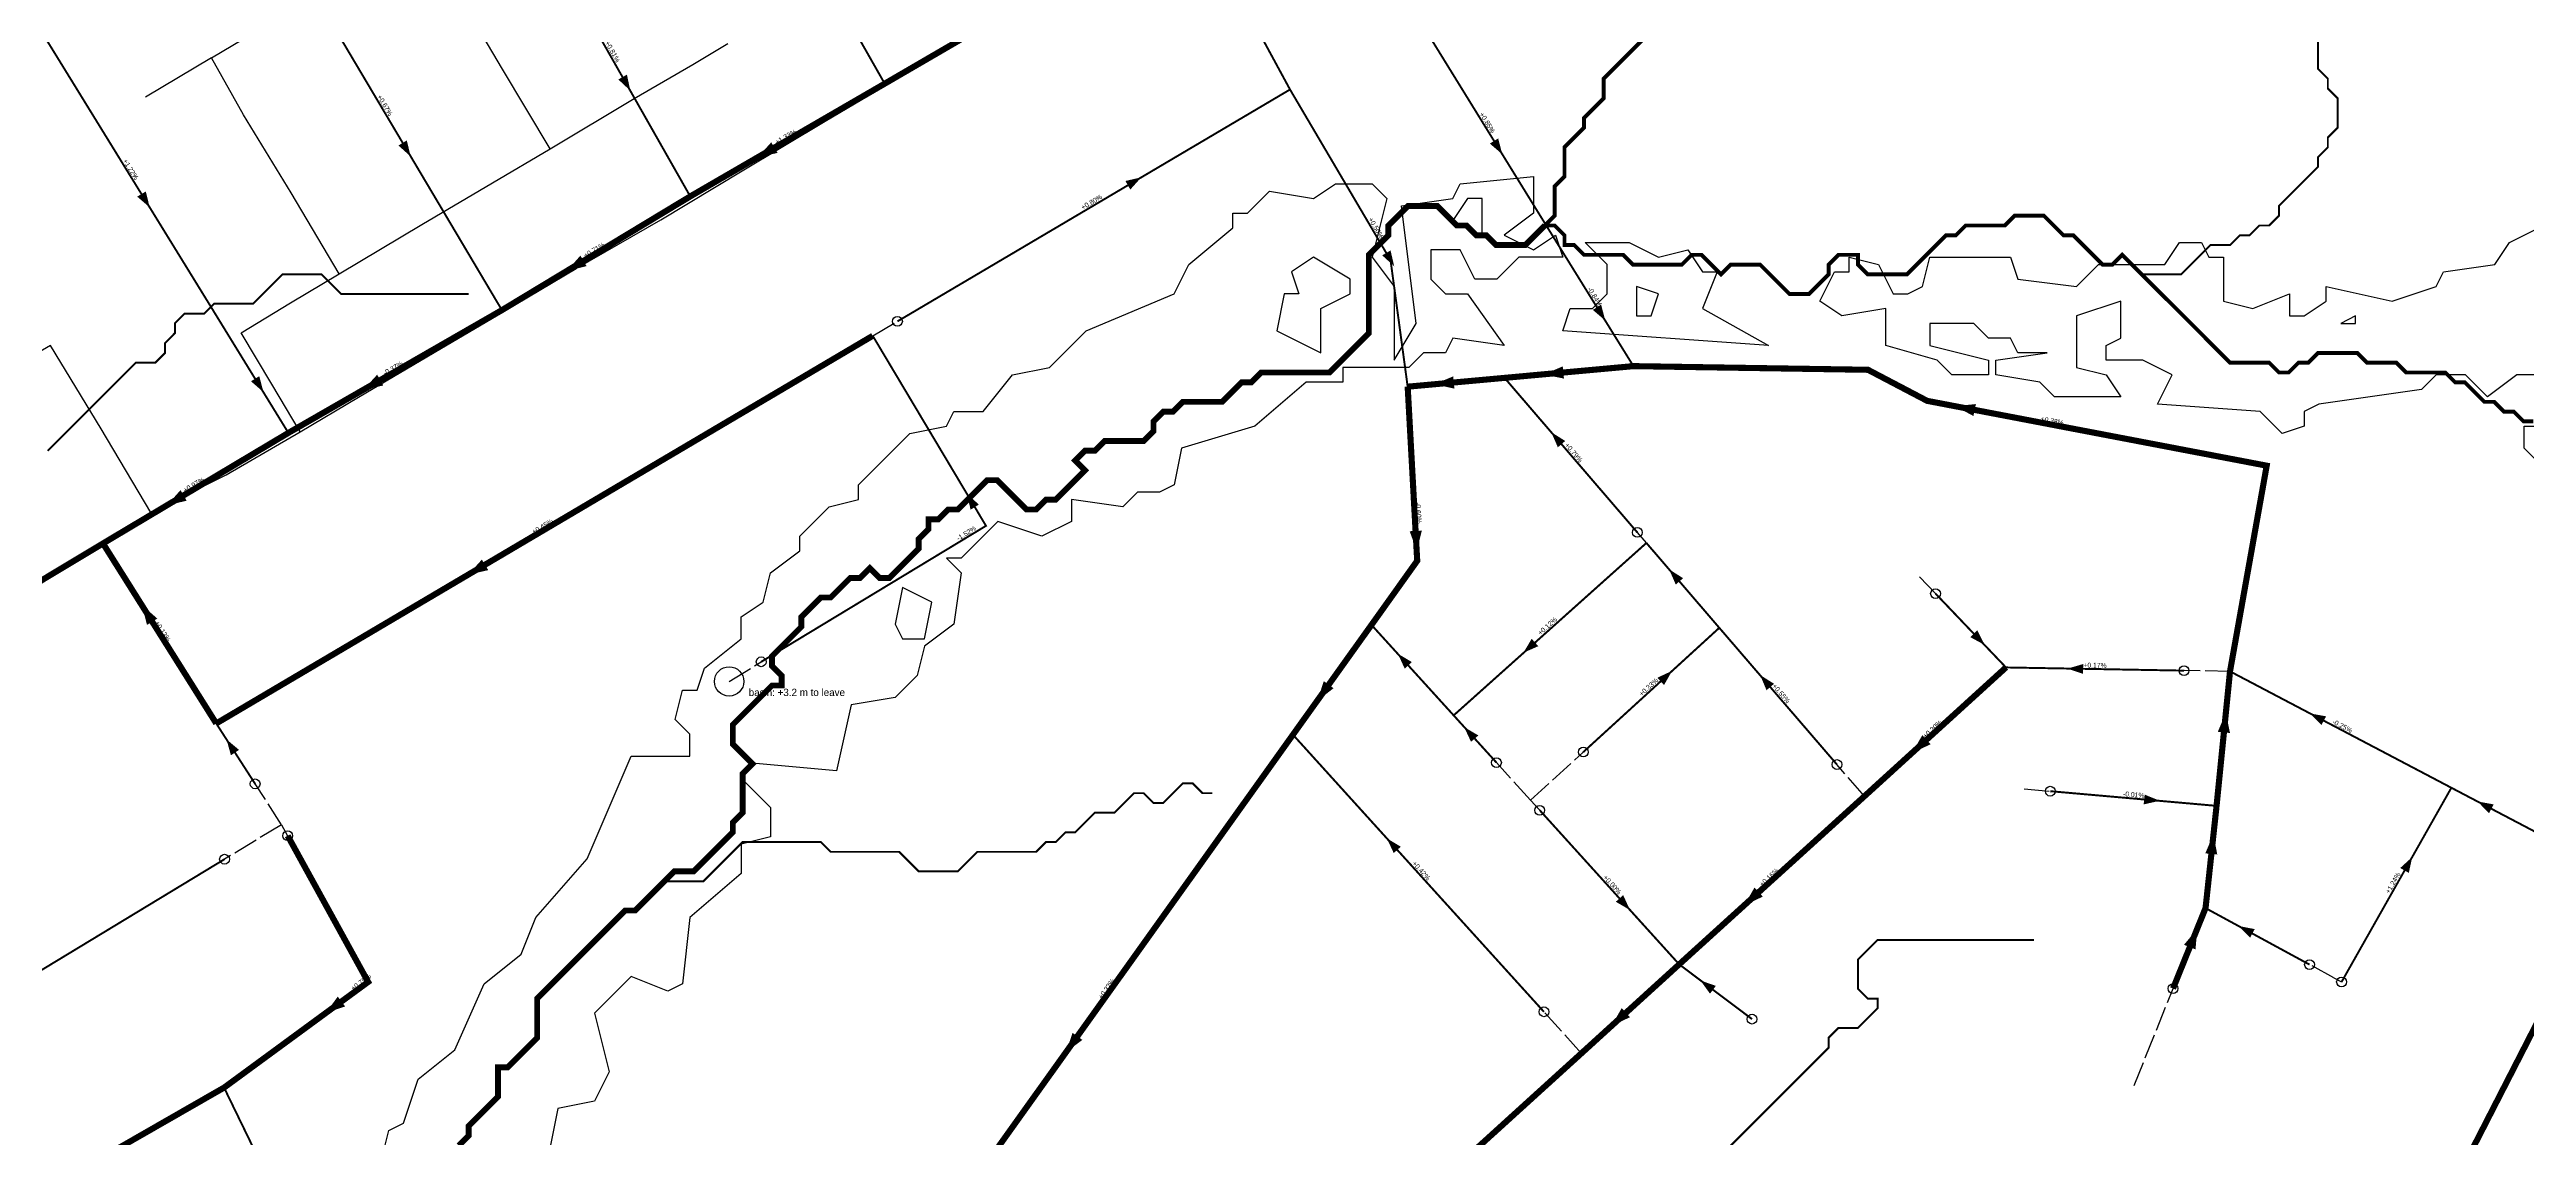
# Model space of a CAD drawing. Header units: metres. Extents: x 442821 to 452274, y 2561971 to 2571293.
# Drawn here: x 445948 to 446961, y 2565603 to 2566048 of the extents above; entities that cross this region are included whole.
import ezdxf
from ezdxf.enums import TextEntityAlignment as Align

# ---------------------------------------------------------------- set-up
doc = ezdxf.new("R2010")
doc.units = ezdxf.units.M
doc.header["$LTSCALE"] = 8
doc.linetypes.add('DASHDOT', pattern=[3.556, 2.54, -0.508, 0, -0.508])
doc.linetypes.add('DASHED', pattern=[1.524, 1.27, -0.254])
for name, color, linetype in [('A_ARROWS', 7, 'Continuous'), ('A_BASINS', 1, 'Continuous'), ('A_BUILT_2006', 252, 'Continuous'), ('A_GRADIENT', 8, 'Continuous'), ('A_HEAD_GAP', 8, 'Continuous'), ('A_HEADS', 8, 'Continuous'), ('A_STREAMS', 5, 'Continuous'), ('A_WADI', 4, 'Continuous')]:
    doc.layers.add(name, color=color, linetype=linetype)

msp = doc.modelspace()

# ---------------------------------------------------------------- linework, layer by layer
at = {"layer": 'A_ARROWS', "color": 1}
for points in [[(446185.5, 2566031.1), (446180.6, 2566035.7), (446184.1, 2566037.7)], [(446095.7, 2566004.2), (446090.7, 2566008.7), (446094.1, 2566010.8)], [(446237.5, 2566003.8), (446243.1, 2566010), (446245.7, 2566005.7)], [(446542, 2566005.1), (446536.9, 2566009.5), (446540.3, 2566011.6)], [(446394.4, 2565995.7), (446389.9, 2565990.7), (446387.9, 2565994.2)], [(445989, 2565983.4), (445983.9, 2565987.8), (445987.4, 2565989.9)], [(446159.5, 2565957.4), (446165.1, 2565963.7), (446167.6, 2565959.4)], [(446497.8, 2565959.3), (446492.9, 2565963.8), (446496.3, 2565965.8)], [(446584.1, 2565937.1), (446579, 2565941.5), (446582.4, 2565943.6)], [(446035.5, 2565907.9), (446030.4, 2565912.3), (446033.8, 2565914.4)], [(446076.3, 2565908.8), (446082, 2565915), (446084.5, 2565910.6)], [(446514.2, 2565911.1), (446521.9, 2565914.3), (446522.4, 2565909.3)], [(446559, 2565915.1), (446566.7, 2565918.4), (446567.2, 2565913.4)], [(446727.2, 2565902.1), (446735.6, 2565903), (446734.6, 2565898.1)], [(446562, 2565891.5), (446567.7, 2565887.9), (446564.7, 2565885.3)], [(445996, 2565861.5), (446001.6, 2565867.8), (446004.1, 2565863.5)], [(446323.1, 2565866.3), (446328, 2565861.9), (446324.6, 2565859.8)], [(446507, 2565843.1), (446504.1, 2565851), (446509.1, 2565851.2)], [(446119.2, 2565833.2), (446124.8, 2565839.4), (446127.4, 2565835.1)], [(446610.2, 2565835.4), (446615.9, 2565831.8), (446612.9, 2565829.2)], [(445985.8, 2565820.8), (445992.1, 2565815.3), (445987.9, 2565812.7)], [(446739.2, 2565804.5), (446733.3, 2565807.7), (446736.2, 2565810.5)], [(446499.3, 2565800.9), (446505, 2565797.5), (446502.1, 2565794.8)], [(446550.6, 2565801.3), (446554, 2565807), (446556.7, 2565804)], [(446466.4, 2565781.7), (446469, 2565789.7), (446473, 2565786.8)], [(446611.4, 2565793.9), (446608.1, 2565788.1), (446605.4, 2565791.1)], [(446647.4, 2565792.2), (446653.1, 2565788.6), (446650, 2565786)], [(446773, 2565794.8), (446779.5, 2565796.7), (446779.4, 2565792.7)], [(446526.4, 2565770.9), (446532.2, 2565767.5), (446529.2, 2565764.9)], [(446837.8, 2565776.7), (446839.5, 2565768.5), (446834.5, 2565769)], [(446872.2, 2565776.5), (446878.8, 2565775.3), (446876.9, 2565771.8)], [(446020.4, 2565765.9), (446025.5, 2565761.6), (446022.2, 2565759.4)], [(446709.5, 2565760.3), (446713.7, 2565767.6), (446717.1, 2565763.9)], [(446810.8, 2565740.8), (446804.2, 2565739.3), (446804.6, 2565743.3)], [(446940.7, 2565740.5), (446947.3, 2565739.3), (446945.4, 2565735.7)], [(446494.8, 2565725.4), (446500.5, 2565722), (446497.6, 2565719.4)], [(446832.7, 2565727), (446834.3, 2565718.8), (446829.4, 2565719.3)], [(446914, 2565717.8), (446912.6, 2565711.3), (446909.1, 2565713.3)], [(446594.2, 2565696.1), (446588.4, 2565699.5), (446591.4, 2565702.2)], [(446640.9, 2565698), (446645.1, 2565705.3), (446648.5, 2565701.6)], [(446826.1, 2565688.4), (446825.4, 2565680), (446820.7, 2565681.9)], [(446843, 2565689.6), (446849.6, 2565688.3), (446847.7, 2565684.8)], [(446060.9, 2565654), (446065.9, 2565660.7), (446068.9, 2565656.7)], [(446623, 2565667.3), (446629.3, 2565665.1), (446626.9, 2565661.9)], [(446586.6, 2565648.7), (446590.8, 2565656), (446594.2, 2565652.3)], [(446363.6, 2565638), (446366.3, 2565645.9), (446370.3, 2565643)]]:
    msp.add_solid(points, dxfattribs=at)
at = {"layer": 'A_BASINS', "color": 1}
msp.add_circle((446225.9, 2565789.6), 6, dxfattribs=at)
at = {"layer": 'A_BUILT_2006', "color": 252}
for points in [[(446133.3, 2566039.9), (446113.1, 2566074.2)], [(446014.2, 2566044.5), (446041.1, 2566060.5)], [(446297.5, 2566037.8), (446331.2, 2566057.8)], [(446014.2, 2566044.5), (445987.3, 2566028.5)], [(446027.4, 2566021.3), (446014.2, 2566044.5)], [(446211, 2566041.9), (446225.4, 2566050.4)], [(446152.7, 2566007.4), (446133.3, 2566039.9)], [(446187.1, 2566027.9), (446211, 2566041.9)], [(446265.2, 2566018.7), (446297.5, 2566037.8)], [(446152.7, 2566007.4), (446187.1, 2566027.9)], [(446046.9, 2565989.3), (446027.4, 2566021.3)], [(446231.2, 2565998.3), (446265.2, 2566018.7)], [(446129.1, 2565993.4), (446152.7, 2566007.4)], [(446100.2, 2565976.4), (446129.1, 2565993.4)], [(446198, 2565978.3), (446231.2, 2565998.3)], [(446066.5, 2565956.3), (446046.9, 2565989.3)], [(446066.5, 2565956.3), (446100.2, 2565976.4)], [(446163.4, 2565958.4), (446198, 2565978.3)], [(446046.5, 2565944.4), (446066.5, 2565956.3)], [(446133.8, 2565940.9), (446163.4, 2565958.4)], [(446026.4, 2565932.1), (446046.5, 2565944.4)], [(446038.9, 2565911.1), (446026.4, 2565932.1)], [(446105.3, 2565924.1), (446133.8, 2565940.9)], [(445948.4, 2565927), (445923.1, 2565912.2)], [(445969.2, 2565892.9), (445948.4, 2565927)], [(446074.3, 2565905.8), (446105.3, 2565924.1)], [(446050.5, 2565891.6), (446038.9, 2565911.1)], [(446050.5, 2565891.6), (446074.3, 2565905.8)], [(445989.5, 2565858.7), (445969.2, 2565892.9)], [(446020.2, 2565874), (446050.5, 2565891.6)], [(445989.5, 2565858.7), (446020.2, 2565874)], [(445956.6, 2565837.8), (445989.5, 2565858.7)], [(445922.6, 2565818.3), (445956.6, 2565837.8)]]:
    msp.add_lwpolyline(points, dxfattribs=at)
at = {"layer": 'A_HEAD_GAP', "color": 8, "linetype": 'DASHED'}
for points in [[(446284.6, 2565930.9), (446294.7, 2565936.8)], [(446600.9, 2565846.2), (446597.2, 2565850.5)], [(446712.6, 2565832.4), (446719.1, 2565825.5)], [(446225.9, 2565789.6), (446239, 2565797.6)], [(446839.5, 2565793.7), (446820.7, 2565794)], [(446553.5, 2565741), (446575.1, 2565760.7)], [(446553.5, 2565741), (446539.6, 2565756.4)], [(446690, 2565742.6), (446678.8, 2565755.6)], [(446042.9, 2565731), (446032.1, 2565747.7)], [(446553.5, 2565741), (446557.3, 2565736.9)], [(446755.4, 2565745.6), (446766, 2565744.7)], [(446042.9, 2565731), (446019.6, 2565716.9)], [(446042.9, 2565731), (446045.4, 2565726.5)], [(446882, 2565668.4), (446872, 2565673.8)], [(446882, 2565668.4), (446885.1, 2565666.7)], [(446800.3, 2565624.4), (446816.2, 2565664)], [(446574.3, 2565637.5), (446559, 2565654.5)]]:
    msp.add_lwpolyline(points, dxfattribs=at)
at = {"layer": 'A_HEADS', "color": 1}
for centre in [(446294.7, 2565936.8), (446597.2, 2565850.5), (446719.1, 2565825.5), (446239, 2565797.6), (446820.7, 2565794), (446575.1, 2565760.7), (446032.1, 2565747.7), (446539.6, 2565756.4), (446678.8, 2565755.6), (446557.3, 2565736.9), (446766, 2565744.7), (446045.4, 2565726.5), (446019.6, 2565716.9), (446872, 2565673.8), (446885.1, 2565666.7), (446816.2, 2565664), (446559, 2565654.5), (446644.1, 2565651.5)]:
    msp.add_circle(centre, 2, dxfattribs=at)
at = {"layer": 'A_SECONDARY_HEADER', "color": 1, "linetype": 'DASHED', "const_width": 2.5}
for points in [[(446414.5, 2566106.7), (446289.5, 2566034)], [(446284.6, 2565930.9), (446016.2, 2565772.4)], [(446595.6, 2565918.5), (446542.9, 2565913.7)], [(446839.5, 2565793.7), (446854.5, 2565877.8), (446715.7, 2565904.3), (446691.5, 2565917), (446595.6, 2565918.5)], [(446016.2, 2565772.4), (445969.9, 2565846)], [(446747.9, 2565795.3), (446690, 2565742.6)], [(446456.4, 2565767.8), (446306.6, 2565558.2)], [(446690, 2565742.6), (446614.3, 2565673.9)], [(446829.5, 2565696.9), (446834, 2565738.7)], [(446816.2, 2565664), (446829.5, 2565696.9)]]:
    msp.add_lwpolyline(points, dxfattribs=at)
at = {"layer": 'A_SECONDARY_HEADER', "color": 1, "const_width": 2.5}
for points in [[(446289.5, 2566034), (446210, 2565987.9)], [(446210, 2565987.9), (446133, 2565941.4)], [(446542.9, 2565913.7), (446503.3, 2565910.1)], [(446045.7, 2565891.2), (445969.9, 2565846)], [(445969.9, 2565846), (445899.7, 2565803.8)], [(446488.5, 2565812.7), (446456.4, 2565767.8)], [(446045.4, 2565726.5), (446078.3, 2565666.7), (446019.4, 2565623.5)], [(446614.3, 2565673.9), (446574.3, 2565637.5)], [(446574.3, 2565637.5), (446453.6, 2565527.9)], [(446019.4, 2565623.5), (445841.2, 2565521.3)]]:
    msp.add_lwpolyline(points, dxfattribs=at)
at = {"layer": 'A_SECONDARY_HEADER', "color": 1, "linetype": 'DASHDOT', "const_width": 2.5}
for points in [[(446133, 2565941.4), (446045.7, 2565891.2)], [(446503.3, 2565910.1), (446507.2, 2565838.9), (446488.5, 2565812.7)], [(446834, 2565738.7), (446839.5, 2565793.7)], [(446996.4, 2565711.2), (446798.6, 2565325.2)]]:
    msp.add_lwpolyline(points, dxfattribs=at)
at = {"layer": 'A_SECONDARY_MAIN', "color": 1, "linetype": 'DASHED', "const_width": 0.8}
for points in [[(446234.6, 2566130.6), (446289.5, 2566034)], [(446455.2, 2566031.6), (446496.3, 2565961.8), (446503.3, 2565910.1)], [(446600.9, 2565846.2), (446522.1, 2565775.7)], [(446630.7, 2565811.5), (446600.9, 2565846.2)], [(446522.1, 2565775.7), (446488.5, 2565812.7)], [(446766, 2565744.7), (446834, 2565738.7)]]:
    msp.add_lwpolyline(points, dxfattribs=at)
at = {"layer": 'A_SECONDARY_MAIN', "color": 1, "const_width": 0.8}
for points in [[(446034.7, 2566107.1), (446133, 2565941.4)], [(446143.7, 2566104.7), (446210, 2565987.9)], [(445945.1, 2566054.7), (446014.8, 2565941.5)], [(446507.5, 2566061), (446561.5, 2565973.5)], [(446539.6, 2565756.4), (446522.1, 2565775.7)], [(446872, 2565673.8), (446829.5, 2565696.9)]]:
    msp.add_lwpolyline(points, dxfattribs=at)
at = {"layer": 'A_SECONDARY_MAIN', "color": 1, "linetype": 'DASHDOT', "const_width": 0.8}
for points in [[(446561.5, 2565973.5), (446595.6, 2565918.5)], [(446014.8, 2565941.5), (446045.7, 2565891.2)], [(446239, 2565797.6), (446330.9, 2565853.2), (446284.6, 2565930.9)], [(446719.1, 2565825.5), (446747.9, 2565795.3)], [(446930, 2565746.1), (446839.5, 2565793.7)], [(446644.1, 2565651.5), (446614.3, 2565673.9)], [(446094.7, 2565551.8), (446038.2, 2565584.8), (446019.4, 2565623.5)]]:
    msp.add_lwpolyline(points, dxfattribs=at)
at = {"layer": 'A_SECONDARY_MAIN_BRANCH', "color": 1, "const_width": 0.8}
for points in [[(446427, 2566083.6), (446455.2, 2566031.6)], [(446294.7, 2565936.8), (446455.2, 2566031.6)], [(446597.2, 2565850.5), (446542.9, 2565913.7)], [(446678.8, 2565755.6), (446630.7, 2565811.5)], [(446032.1, 2565747.7), (446016.2, 2565772.4)], [(446885.1, 2565666.7), (446930, 2565746.1)], [(446965.6, 2565727.4), (446930, 2565746.1)], [(446019.6, 2565716.9), (445868.1, 2565625.1), (445824.5, 2565612.3)]]:
    msp.add_lwpolyline(points, dxfattribs=at)
at = {"layer": 'A_SECONDARY_MAIN_BRANCH', "color": 1, "linetype": 'DASHED', "const_width": 0.8}
for points in [[(446575.1, 2565760.7), (446630.7, 2565811.5)], [(446820.7, 2565794), (446747.9, 2565795.3)], [(446559, 2565654.5), (446456.4, 2565767.8)], [(446557.3, 2565736.9), (446614.3, 2565673.9)]]:
    msp.add_lwpolyline(points, dxfattribs=at)
at = {"layer": 'A_STREAMS', "color": 5}
for points, const_width in [([(446599.4, 2566052), (446595.4, 2566048), (446591.4, 2566044), (446587.4, 2566040), (446583.4, 2566036), (446583.4, 2566032), (446583.4, 2566028), (446579.4, 2566024), (446575.4, 2566020), (446575.4, 2566016), (446571.4, 2566012), (446567.4, 2566008), (446567.4, 2566004), (446567.4, 2566000), (446567.4, 2565996), (446563.4, 2565992), (446563.4, 2565988), (446563.4, 2565984), (446563.4, 2565980), (446559.4, 2565976)], 1.6), ([(446875.5, 2566052), (446875.5, 2566048), (446875.5, 2566044), (446875.5, 2566040), (446879.5, 2566036), (446879.5, 2566032), (446883.5, 2566028), (446883.5, 2566024), (446883.5, 2566020), (446883.5, 2566016), (446879.5, 2566012), (446879.5, 2566008), (446875.5, 2566004), (446875.5, 2566000), (446871.5, 2565996), (446867.5, 2565992), (446863.5, 2565988), (446859.5, 2565984), (446859.5, 2565980), (446855.5, 2565976), (446851.5, 2565976), (446847.5, 2565972), (446843.5, 2565972), (446839.5, 2565968), (446835.5, 2565968), (446831.5, 2565968), (446827.5, 2565964), (446823.5, 2565960), (446819.5, 2565956), (446815.5, 2565956), (446811.4, 2565956), (446807.4, 2565956), (446803.4, 2565956)], 0.8), ([(446559.4, 2565976), (446555.4, 2565972), (446551.4, 2565968), (446547.4, 2565968), (446543.4, 2565968), (446539.4, 2565968), (446535.4, 2565972), (446531.4, 2565972), (446527.4, 2565976), (446523.4, 2565976), (446519.4, 2565980), (446515.4, 2565984), (446511.4, 2565984), (446507.4, 2565984), (446503.4, 2565984), (446499.4, 2565980), (446495.4, 2565976), (446495.4, 2565972), (446491.4, 2565968), (446487.4, 2565964), (446487.4, 2565960), (446487.4, 2565956), (446487.4, 2565952), (446487.4, 2565948), (446487.4, 2565944), (446487.4, 2565940), (446487.4, 2565936), (446487.4, 2565932), (446483.4, 2565927.9), (446479.4, 2565923.9), (446475.4, 2565919.9), (446471.4, 2565915.9), (446467.4, 2565915.9), (446463.4, 2565915.9), (446459.4, 2565915.9), (446455.4, 2565915.9), (446451.4, 2565915.9), (446447.4, 2565915.9), (446443.4, 2565915.9), (446439.4, 2565911.9), (446435.4, 2565911.9), (446431.4, 2565907.9), (446427.4, 2565903.9), (446423.4, 2565903.9), (446419.4, 2565903.9), (446415.4, 2565903.9), (446411.4, 2565903.9), (446407.4, 2565899.9), (446403.4, 2565899.9), (446399.4, 2565895.9), (446399.4, 2565891.9), (446395.4, 2565887.9), (446391.4, 2565887.9), (446387.4, 2565887.9), (446383.4, 2565887.9), (446379.4, 2565887.9), (446375.4, 2565883.9), (446371.4, 2565883.9), (446367.4, 2565879.9), (446371.4, 2565875.9), (446367.4, 2565871.9), (446363.4, 2565867.9), (446359.4, 2565863.9), (446355.4, 2565863.9), (446351.4, 2565859.9), (446347.4, 2565859.9), (446343.4, 2565863.9), (446339.4, 2565867.9), (446335.4, 2565871.9), (446331.4, 2565871.9), (446327.4, 2565867.9), (446323.4, 2565863.9), (446319.4, 2565859.9), (446315.4, 2565859.9), (446311.4, 2565855.9), (446307.4, 2565855.9), (446307.4, 2565851.9), (446303.4, 2565847.9), (446303.4, 2565843.9), (446299.4, 2565839.9), (446295.4, 2565835.9), (446291.4, 2565831.9), (446287.4, 2565831.9), (446283.4, 2565835.9), (446279.4, 2565831.9), (446275.4, 2565831.9), (446271.4, 2565827.9), (446267.4, 2565823.9), (446263.4, 2565823.9), (446259.4, 2565819.9), (446255.4, 2565815.9), (446255.4, 2565811.9), (446251.4, 2565807.9), (446247.4, 2565803.9), (446243.4, 2565799.9), (446243.4, 2565795.9), (446247.4, 2565791.9), (446247.4, 2565787.9), (446243.4, 2565787.9), (446239.4, 2565783.9), (446235.4, 2565779.9), (446231.4, 2565775.9), (446227.4, 2565771.9), (446227.4, 2565767.9), (446227.4, 2565763.9), (446231.4, 2565759.9), (446235.4, 2565755.9), (446231.4, 2565751.9), (446231.4, 2565747.9), (446231.4, 2565743.9), (446231.4, 2565739.9), (446231.4, 2565735.9), (446227.4, 2565731.9), (446227.4, 2565727.9), (446223.4, 2565723.9), (446219.4, 2565719.9), (446215.4, 2565715.9), (446211.4, 2565711.9), (446207.4, 2565711.9), (446203.4, 2565711.9), (446199.4, 2565707.9)], 2.4), ([(446803.4, 2565956), (446799.4, 2565960), (446795.4, 2565964), (446791.4, 2565960), (446787.4, 2565960), (446783.4, 2565964), (446779.4, 2565968), (446775.4, 2565972), (446771.4, 2565972), (446767.4, 2565976), (446763.4, 2565980), (446759.4, 2565980), (446755.4, 2565980), (446751.4, 2565980), (446747.4, 2565976), (446743.4, 2565976), (446739.4, 2565976), (446735.4, 2565976), (446731.4, 2565976), (446727.4, 2565972), (446723.4, 2565972), (446719.4, 2565968), (446715.4, 2565964), (446711.4, 2565960), (446707.4, 2565956), (446703.4, 2565956), (446699.4, 2565956), (446695.4, 2565956), (446691.4, 2565956), (446687.4, 2565960), (446687.4, 2565964), (446683.4, 2565964), (446679.4, 2565964), (446675.4, 2565960), (446675.4, 2565956), (446671.4, 2565952), (446667.4, 2565948), (446663.4, 2565948), (446659.4, 2565948), (446655.4, 2565952), (446651.4, 2565956), (446647.4, 2565960), (446643.4, 2565960), (446639.4, 2565960), (446635.4, 2565960), (446631.4, 2565956), (446627.4, 2565960), (446623.4, 2565964), (446619.4, 2565964), (446615.4, 2565960), (446611.4, 2565960), (446607.4, 2565960), (446603.4, 2565960), (446599.4, 2565960), (446595.4, 2565960), (446591.4, 2565964), (446587.4, 2565964), (446583.4, 2565964), (446579.4, 2565964), (446575.4, 2565964), (446571.4, 2565968), (446567.4, 2565968), (446567.4, 2565972), (446563.4, 2565976), (446559.4, 2565976)], 1.6), ([(446119.4, 2565948), (446115.4, 2565948), (446111.4, 2565948), (446107.4, 2565948), (446103.4, 2565948), (446099.4, 2565948), (446095.4, 2565948), (446091.4, 2565948), (446087.3, 2565948), (446083.3, 2565948), (446079.3, 2565948), (446075.3, 2565948), (446071.3, 2565948), (446067.3, 2565948), (446063.3, 2565952), (446059.3, 2565956), (446055.3, 2565956), (446051.3, 2565956), (446047.3, 2565956), (446043.3, 2565956), (446039.3, 2565952), (446035.3, 2565948), (446031.3, 2565944), (446027.3, 2565944), (446023.3, 2565944), (446019.3, 2565944), (446015.3, 2565944), (446011.3, 2565940), (446007.3, 2565940), (446003.3, 2565940), (445999.3, 2565936), (445999.3, 2565932), (445995.3, 2565927.9), (445995.3, 2565923.9), (445991.3, 2565919.9), (445987.3, 2565919.9), (445983.3, 2565919.9), (445979.3, 2565915.9), (445975.3, 2565911.9), (445971.3, 2565907.9), (445967.3, 2565903.9), (445963.3, 2565899.9), (445959.3, 2565895.9), (445955.3, 2565891.9), (445951.3, 2565887.9), (445947.3, 2565883.9)], 0.8), ([(446963.5, 2565895.9), (446959.5, 2565895.9), (446955.5, 2565899.9), (446951.5, 2565899.9), (446947.5, 2565903.9), (446943.5, 2565903.9), (446939.5, 2565907.9), (446935.5, 2565911.9), (446931.5, 2565911.9), (446927.5, 2565915.9), (446923.5, 2565915.9), (446919.5, 2565915.9), (446915.5, 2565915.9), (446911.5, 2565915.9), (446907.5, 2565919.9), (446903.5, 2565919.9), (446899.5, 2565919.9), (446895.5, 2565919.9), (446891.5, 2565923.9), (446887.5, 2565923.9), (446883.5, 2565923.9), (446879.5, 2565923.9), (446875.5, 2565923.9), (446871.5, 2565919.9), (446867.5, 2565919.9), (446863.5, 2565915.9), (446859.5, 2565915.9), (446855.5, 2565919.9), (446851.5, 2565919.9), (446847.5, 2565919.9), (446843.5, 2565919.9), (446839.5, 2565919.9), (446835.5, 2565923.9), (446831.5, 2565927.9), (446827.5, 2565932), (446823.5, 2565936), (446819.5, 2565940), (446815.5, 2565944), (446811.4, 2565948), (446807.4, 2565952), (446803.4, 2565956)], 1.6), ([(446423.4, 2565743.9), (446419.4, 2565743.9), (446415.4, 2565747.9), (446411.4, 2565747.9), (446407.4, 2565743.9), (446403.4, 2565739.9), (446399.4, 2565739.9), (446395.4, 2565743.9), (446391.4, 2565743.9), (446387.4, 2565739.9), (446383.4, 2565735.9), (446379.4, 2565735.9), (446375.4, 2565735.9), (446371.4, 2565731.9), (446367.4, 2565727.9), (446363.4, 2565727.9), (446359.4, 2565723.9), (446355.4, 2565723.9), (446351.4, 2565719.9), (446347.4, 2565719.9), (446343.4, 2565719.9), (446339.4, 2565719.9), (446335.4, 2565719.9), (446331.4, 2565719.9), (446327.4, 2565719.9), (446323.4, 2565715.9), (446319.4, 2565711.9), (446315.4, 2565711.9), (446311.4, 2565711.9), (446307.4, 2565711.9), (446303.4, 2565711.9), (446299.4, 2565715.9), (446295.4, 2565719.9), (446291.4, 2565719.9), (446287.4, 2565719.9), (446283.4, 2565719.9), (446279.4, 2565719.9), (446275.4, 2565719.9), (446271.4, 2565719.9), (446267.4, 2565719.9), (446263.4, 2565723.9), (446259.4, 2565723.9), (446255.4, 2565723.9), (446251.4, 2565723.9), (446247.4, 2565723.9), (446243.4, 2565723.9), (446239.4, 2565723.9), (446235.4, 2565723.9), (446231.4, 2565723.9), (446227.4, 2565719.9), (446223.4, 2565715.9), (446219.4, 2565711.9), (446215.4, 2565707.9), (446211.4, 2565707.9), (446207.4, 2565707.9), (446203.4, 2565707.9), (446199.4, 2565707.9)], 0.8), ([(446199.4, 2565707.9), (446195.4, 2565703.9), (446191.4, 2565699.9), (446187.4, 2565695.9), (446183.4, 2565695.9), (446179.4, 2565691.9), (446175.4, 2565687.9), (446171.4, 2565683.9), (446167.4, 2565679.9), (446163.4, 2565675.9), (446159.4, 2565671.9), (446155.4, 2565667.9), (446151.4, 2565663.9), (446147.4, 2565659.9), (446147.4, 2565655.9), (446147.4, 2565651.9), (446147.4, 2565647.9), (446147.4, 2565643.9), (446143.4, 2565639.8), (446139.4, 2565635.8), (446135.4, 2565631.8), (446131.4, 2565631.8), (446131.4, 2565627.8), (446131.4, 2565623.8), (446131.4, 2565619.8), (446127.4, 2565615.8), (446123.4, 2565611.8), (446119.4, 2565607.8), (446119.4, 2565603.8), (446115.4, 2565599.8)], 2.4), ([(446759.4, 2565683.9), (446755.4, 2565683.9), (446751.4, 2565683.9), (446747.4, 2565683.9), (446743.4, 2565683.9), (446739.4, 2565683.9), (446735.4, 2565683.9), (446731.4, 2565683.9), (446727.4, 2565683.9), (446723.4, 2565683.9), (446719.4, 2565683.9), (446715.4, 2565683.9), (446711.4, 2565683.9), (446707.4, 2565683.9), (446703.4, 2565683.9), (446699.4, 2565683.9), (446695.4, 2565683.9), (446691.4, 2565679.9), (446687.4, 2565675.9), (446687.4, 2565671.9), (446687.4, 2565667.9), (446687.4, 2565663.9), (446691.4, 2565659.9), (446695.4, 2565659.9), (446695.4, 2565655.9), (446691.4, 2565651.9), (446687.4, 2565647.9), (446683.4, 2565647.9), (446679.4, 2565647.9), (446675.4, 2565643.9), (446675.4, 2565639.8), (446671.4, 2565635.8), (446667.4, 2565631.8), (446663.4, 2565627.8), (446659.4, 2565623.8), (446655.4, 2565619.8), (446651.4, 2565615.8), (446647.4, 2565611.8), (446643.4, 2565607.8), (446639.4, 2565603.8), (446635.4, 2565599.8)], 0.8)]:
    msp.add_lwpolyline(points, dxfattribs=dict(at, const_width=const_width))
at = {"layer": 'A_WADI', "color": 4}
for points in [[(446080.8, 2565582), (446086.8, 2565606), (446092.8, 2565609), (446098.8, 2565627), (446113.8, 2565639), (446125.8, 2565666), (446140.8, 2565678), (446146.8, 2565693), (446167.8, 2565717), (446185.8, 2565759), (446209.8, 2565759), (446209.8, 2565768), (446203.8, 2565774), (446206.8, 2565786), (446212.8, 2565786), (446215.8, 2565795), (446230.8, 2565807), (446230.8, 2565816), (446239.8, 2565822), (446242.8, 2565834), (446254.8, 2565843), (446254.8, 2565849), (446266.8, 2565861), (446278.8, 2565864), (446278.8, 2565870), (446299.8, 2565891), (446314.8, 2565894), (446317.8, 2565900), (446329.8, 2565900), (446341.8, 2565915), (446356.8, 2565918), (446371.8, 2565933), (446407.8, 2565948), (446413.8, 2565960), (446431.8, 2565975), (446431.8, 2565981), (446437.8, 2565981), (446446.8, 2565990), (446464.8, 2565987), (446473.8, 2565993), (446488.8, 2565993), (446494.8, 2565987), (446488.8, 2565963), (446497.8, 2565951), (446497.8, 2565921), (446506.8, 2565936), (446500.8, 2565984), (446521.8, 2565987), (446524.8, 2565993), (446554.8, 2565996), (446554.8, 2565981), (446554.8, 2565981), (446542.8, 2565972), (446554.8, 2565966), (446563.8, 2565972), (446566.8, 2565963), (446548.8, 2565963), (446539.8, 2565954), (446530.8, 2565954), (446524.8, 2565966), (446512.8, 2565966), (446512.8, 2565954), (446518.8, 2565948), (446527.8, 2565948), (446542.8, 2565927), (446521.8, 2565930), (446518.8, 2565924), (446509.8, 2565924), (446503.8, 2565918), (446476.8, 2565918), (446476.8, 2565912), (446461.8, 2565912), (446440.8, 2565894), (446410.8, 2565885), (446407.8, 2565870), (446401.8, 2565867), (446392.8, 2565867), (446386.8, 2565861), (446365.8, 2565864), (446365.8, 2565855), (446353.8, 2565849), (446335.8, 2565855), (446320.8, 2565840), (446314.8, 2565840), (446320.8, 2565834), (446317.8, 2565813), (446305.8, 2565804), (446302.8, 2565792), (446293.8, 2565783), (446275.8, 2565780), (446269.8, 2565753), (446236.8, 2565756), (446230.8, 2565750), (446242.8, 2565738), (446242.8, 2565726), (446230.8, 2565723), (446230.8, 2565711), (446209.8, 2565693), (446206.8, 2565666), (446200.8, 2565663), (446185.8, 2565669), (446170.8, 2565654), (446176.8, 2565630), (446170.8, 2565618), (446155.8, 2565615), (446152.8, 2565600)], [(446971.8, 2565915), (446956.8, 2565915), (446944.8, 2565906), (446935.8, 2565915), (446923.8, 2565915), (446917.8, 2565909), (446875.8, 2565903), (446869.8, 2565900), (446869.8, 2565894), (446860.8, 2565891), (446851.8, 2565900), (446809.8, 2565903), (446815.8, 2565915), (446803.8, 2565921), (446788.8, 2565921), (446788.8, 2565927), (446794.8, 2565930), (446794.8, 2565945), (446776.8, 2565939), (446776.8, 2565918), (446788.8, 2565915), (446794.8, 2565906), (446767.8, 2565906), (446761.8, 2565912), (446743.8, 2565915), (446743.8, 2565921), (446764.8, 2565924), (446752.8, 2565924), (446749.8, 2565930), (446740.8, 2565930), (446734.8, 2565936), (446716.8, 2565936), (446716.8, 2565927), (446740.8, 2565921), (446740.8, 2565915), (446725.8, 2565915), (446719.8, 2565921), (446698.8, 2565927), (446698.8, 2565942), (446680.8, 2565939), (446671.8, 2565945), (446677.8, 2565957), (446683.8, 2565957), (446683.8, 2565963), (446695.8, 2565960), (446701.8, 2565948), (446707.8, 2565948), (446713.8, 2565951), (446716.8, 2565963), (446749.8, 2565963), (446752.8, 2565954), (446776.8, 2565951), (446785.8, 2565960), (446812.8, 2565960), (446818.8, 2565969), (446827.8, 2565969), (446830.8, 2565963), (446836.8, 2565963), (446836.8, 2565945), (446848.8, 2565942), (446863.8, 2565948), (446863.8, 2565939), (446869.8, 2565939), (446878.8, 2565945), (446878.8, 2565951), (446905.8, 2565945), (446923.8, 2565951), (446926.8, 2565957), (446947.8, 2565960), (446953.8, 2565969), (446965.8, 2565975)], [(446968.8, 2565876), (446959.8, 2565885), (446959.8, 2565894), (446974.8, 2565894)]]:
    msp.add_lwpolyline(points, dxfattribs=at)
for points in [[(446521.8, 2565978), (446533.8, 2565972), (446533.8, 2565987), (446527.8, 2565987), (446521.8, 2565978)], [(446455.8, 2565957), (446458.8, 2565948), (446452.8, 2565948), (446449.8, 2565933), (446467.8, 2565924), (446467.8, 2565942), (446479.8, 2565948), (446479.8, 2565954), (446464.8, 2565963), (446455.8, 2565957)], [(446593.8, 2565969), (446605.8, 2565963), (446617.8, 2565966), (446623.8, 2565957), (446629.8, 2565957), (446623.8, 2565942), (446650.8, 2565927), (446566.8, 2565933), (446569.8, 2565942), (446578.8, 2565942), (446584.8, 2565948), (446584.8, 2565960), (446575.8, 2565969), (446593.8, 2565969)], [(446596.8, 2565939), (446602.8, 2565939), (446605.8, 2565948), (446596.8, 2565951), (446596.8, 2565939)], [(446890.8, 2565936), (446890.8, 2565939), (446884.8, 2565936), (446890.8, 2565936)], [(446293.8, 2565813), (446296.8, 2565807), (446305.8, 2565807), (446308.8, 2565822), (446296.8, 2565828), (446293.8, 2565813)]]:
    msp.add_lwpolyline(points, close=True, dxfattribs=at)

# ---------------------------------------------------------------- texts
at = {"layer": 'A_BASINS', "color": 1}
msp.add_text('basin: +3.2 m to leave', height=3, dxfattribs=at).set_placement((446233.9, 2565783.6))
at = {"layer": 'A_GRADIENT', "color": 1}
for s, rotation, p in [('+0.81%', -60.421, (446176.9, 2566046.3)), ('+0.67%', -59.3189, (446083.8, 2566024.3)), ('+1.33%', 30.1557, (446249.8, 2566010.9)), ('+0.85%', -58.2697, (446534.5, 2566017.2)), ('+1.22%', -58.3797, (445979.9, 2565998.1)), ('+0.80%', 30.5611, (446374.9, 2565984.2)), ('+0.50%', -59.4504, (446489, 2565974.2)), ('+0.71%', 31.0604, (446171.5, 2565964.6)), ('-0.84%', -58.2697, (446578.5, 2565946)), ('-0.37%', 29.926, (446089.3, 2565916.3)), ('+0.38%', 349.2108, (446766.5, 2565894.6)), ('+0.79%', 310.6939, (446570, 2565882.1)), ('+0.97%', 30.8114, (446007.8, 2565868.6)), ('-0.60%', -86.8559, (446506.2, 2565858.4)), ('+0.45%', 30.5611, (446150.4, 2565851.6)), ('-1.52%', 31.1912, (446323.7, 2565848.8)), ('+0.13%', 302.1079, (445993, 2565809.2)), ('+0.12%', 41.8268, (446561.5, 2565811)), ('+0.33%', 42.3677, (446602.9, 2565786.1)), ('+0.17%', 359.0039, (446784.3, 2565794.6)), ('+0.55%', 310.6939, (446654.8, 2565783.6)), ('+0.30%', 42.2459, (446718.9, 2565768.9)), ('-0.25%', 332.264, (446884.7, 2565769.9)), ('-0.01%', -4.9845, (446800, 2565741.7)), ('+0.42%', 312.1253, (446507.7, 2565711.1)), ('+0.00%', -47.8249, (446585.8, 2565705.4)), ('+0.16%', 42.2459, (446652.1, 2565708.3)), ('+1.24%', 60.5233, (446907.5, 2565706.4)), ('+0.75%', 36.2334, (446076.3, 2565665.3)), ('+0.32%', 54.4512, (446381.5, 2565663))]:
    msp.add_text(s, height=2, rotation=rotation, dxfattribs=at).set_placement(p, align=Align.BOTTOM_CENTER)

doc.saveas('drawing.dxf')
